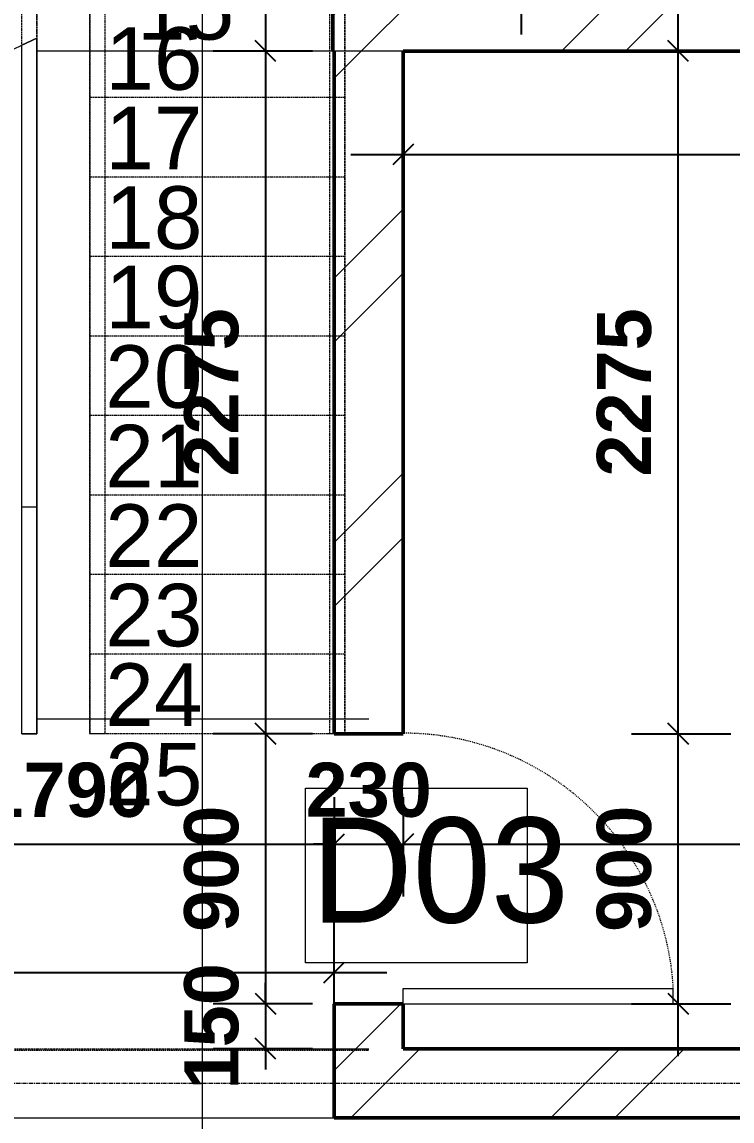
# Model space of a CAD drawing. Header units: inches. Extents: x 22 to 382261, y 22 to 371281.
# Drawn here: x 146788 to 149155, y 256340 to 260002 of the extents above; entities that cross this region are included whole.
import ezdxf

# ---------------------------------------------------------------- set-up
doc = ezdxf.new("R2010")
doc.units = ezdxf.units.IN
doc.header["$MEASUREMENT"] = 0
for name, pattern in [('Dash', [6.35, 3.175, -3.175]), ('Grid Line 1_2_', [22.225, 12.7, -3.175, 3.175, -3.175]), ('Hidden', [7.14375, 4.7625, -2.38125]), ('Overhead', [3.96875, 2.38125, -1.5875])]:
    doc.linetypes.add(name, pattern=pattern)
for name, color, linetype, lineweight in [('A-ANNO-DIMS', 211, 'Continuous', 9), ('A-AREA', 32, 'Continuous', 9), ('A-DOOR', 31, 'Continuous', 9), ('A-DOOR-HDLN', 31, 'Dash', 9), ('A-DOOR-IDEN', 31, 'Continuous', 9), ('A-FLOR', 192, 'Continuous', 9), ('A-FLOR-HRAL', 11, 'Continuous', 9), ('A-GENM', 13, 'Continuous', 9), ('A-WALL-PATT', 111, 'Continuous', 9), ('G-ANNO-SYMB', 111, 'Continuous', 9), ('I-WALL', 2, 'Continuous', 9), ('S-GRID', 1, 'Continuous', 9), ('S-STRS', 31, 'Continuous', 9), ('S-STRS-ANNO', 31, 'Continuous', 9), ('S-STRS-MBND', 31, 'Overhead', 9)]:
    doc.layers.add(name, color=color, linetype=linetype, lineweight=lineweight)
doc.styles.add('Arial', font='arial.ttf', dxfattribs={"height": 506.015625})
doc.styles.add('Arial_B_1', font='arialbd.ttf', dxfattribs={"height": 180.555556})
doc.styles.add('Tw Cen MT Condensed', font='TCCM____.TTF', dxfattribs={"height": 1.35})
doc.dimstyles.new('1', dxfattribs={"dimscale": 304.8, "dimtxt": 178.545395, "dimasz": 0.227865, "dimexe": 0.574147, "dimexo": 0.0625, "dimgap": 0.287073, "dimtad": 1, "dimdec": 0, "dimzin": 0, "dimdsep": 46, "dimtxsty": 'Arial_B_1', "dimblk1": 'OBLIQUE', "dimblk2": 'OBLIQUE', "dimsah": 1, "dimcen": 0.09, "dimdle": 0.574147, "dimazin": 0, "dimtfac": 1, "dimtdec": 4, "dimtix": 1, "dimtmove": 0, "dimatfit": 3, "dimfxl": 0.574147, "dimfxlon": 1, "dimtvp": 1, "dimtolj": 1, "dimtzin": 0, "dimarcsym": 2})
pattern_1 = [(45, (133937.6, 247897.3), (-440.033, 440.033), []), (45, (133937.6, 248564), (-440.033, 440.033), [])]

# ---------------------------------------------------------------- blocks, each defined once
blk = doc.blocks.new('M_Single-Flush - 900 by 2100-458079-01-Ground floor DIMENSION PLAN')
at = {"layer": 'A-DOOR'}
for p, q in [((450, 1015.2), (399, 1015.2)), ((399, 115), (399, 1015.2)), ((450, 115), (450, 1015.2)), ((450, 115), (399, 115))]:
    blk.add_line(p, q, dxfattribs=at)
at = {"layer": 'A-DOOR-HDLN'}
blk.add_arc((450, 115), 901.7, 93.2424, 180, dxfattribs=at)
blk = doc.blocks.new('Top Rail Type - Top Rail_Internal_-670082-01-Ground floor DIMENSION PLAN')
at = {"layer": 'A-FLOR-HRAL'}
for p, q in [((12850.8, 10489.4), (12900.8, 10489.4)), ((12850.8, 9733.2), (12850.8, 10489.4)), ((12900.8, 10489.4), (12900.8, 9733.2)), ((12900.8, 9733.2), (12850.8, 9733.2))]:
    blk.add_line(p, q, dxfattribs=at)
blk = doc.blocks.new('Top Rail Type - Top Rail_Internal_-V25-01-Ground floor DIMENSION PLAN')
at = {"layer": 'A-FLOR-HRAL', "linetype": 'Overhead'}
for p, q in [((12850.8, 12167), (12900.8, 12167)), ((12850.8, 12116.6), (12850.8, 12167)), ((12885.9, 12192), (12885.9, 12142)), ((12885.9, 12192), (13088.8, 12192)), ((12900.8, 12116.6), (12900.8, 12167)), ((13126.6, 12167), (13076.6, 12167)), ((13076.6, 12167), (13076.6, 12103.5)), ((13088.8, 12192), (13088.8, 12142)), ((13126.6, 12167), (13126.6, 12103.5)), ((12885.9, 12142), (13088.8, 12142)), ((12850.8, 12027.9), (12850.8, 12116.6)), ((12900.8, 12051.2), (12900.8, 12116.6)), ((13076.6, 12103.5), (13076.6, 9733.2)), ((13126.6, 12103.5), (13126.6, 9733.2)), ((13126.6, 9733.2), (13076.6, 9733.2))]:
    blk.add_line(p, q, dxfattribs=at)
at = {"layer": 'A-FLOR-HRAL'}
for p, q in [((12900.8, 12051.2), (12850.8, 12027.9)), ((12900.8, 9733.2), (12900.8, 12051.2)), ((12850.8, 9733.2), (12850.8, 12027.9)), ((12850.8, 9733.2), (12900.8, 9733.2))]:
    blk.add_line(p, q, dxfattribs=at)
blk = doc.blocks.new('Top Rail Type - Top Rail_Internal_-V26-01-Ground floor DIMENSION PLAN')
at = {"layer": 'A-FLOR-HRAL', "linetype": 'Overhead'}
for p, q in [((12051.6, 12941.2), (12384, 12941.2)), ((12051.6, 12762.8), (12051.6, 12941.2)), ((12384, 12941.2), (13628.7, 12941.2)), ((13628.7, 12941.2), (13925.8, 12941.2)), ((13925.8, 12941.2), (13925.8, 12778.8)), ((12101.6, 12891.2), (12384, 12891.2)), ((12101.6, 12762.8), (12101.6, 12891.2)), ((12384, 12891.2), (13628.7, 12891.2)), ((13628.7, 12891.2), (13875.8, 12891.2)), ((13875.8, 12891.2), (13875.8, 12778.8)), ((12051.6, 11655.2), (12051.6, 12762.8)), ((12101.6, 11678.5), (12101.6, 12762.8)), ((13875.8, 12778.8), (13875.8, 9733.2)), ((13925.8, 12778.8), (13925.8, 9733.2)), ((13925.8, 9733.2), (13875.8, 9733.2))]:
    blk.add_line(p, q, dxfattribs=at)
at = {"layer": 'A-FLOR-HRAL'}
for p, q in [((12101.6, 11678.5), (12051.6, 11655.2)), ((12051.6, 10606.8), (12051.6, 11655.2)), ((12101.6, 10606.8), (12101.6, 11678.5)), ((12051.6, 9733.2), (12051.6, 10606.8)), ((12101.6, 9733.2), (12101.6, 10606.8)), ((12051.6, 9733.2), (12101.6, 9733.2))]:
    blk.add_line(p, q, dxfattribs=at)
blk = doc.blocks.new('M_Passage Opening-Cased - 0915 x 2134mm 3-896287-01-Ground floor DIMENSION PLAN')
at = {"layer": 'A-GENM', "linetype": 'Overhead'}
for p, q in [((-908.2, 115), (891.8, 115)), ((-908.2, -115), (891.8, -115))]:
    blk.add_line(p, q, dxfattribs=at)
blk = doc.blocks.new('_Oblique')
at = {"color": 0, "linetype": 'ByBlock', "lineweight": -2}
blk.add_line((-0.5, -0.5), (0.5, 0.5), dxfattribs=at)
blk = doc.blocks.new('*D4524')
at = {"layer": 'A-ANNO-DIMS', "color": 0, "lineweight": -2, "transparency": 16777216}
for p, q in [((148451.7, 261210.5), (148451.7, 259960.5)), ((148295.8, 261035.5), (148626.7, 261035.5)), ((148607.7, 260135.5), (148276.7, 260135.5))]:
    blk.add_line(p, q, dxfattribs=at)
at = {"layer": 'Defpoints', "color": 0, "transparency": 16777216}
for p in [(148276.7, 261035.5), (148451.7, 260135.5), (148626.7, 260135.5)]:
    blk.add_point(p, dxfattribs=at)
at = {"layer": 'A-ANNO-DIMS', "color": 0, "lineweight": -2, "transparency": 16777216, "xscale": 69.45312499999999, "yscale": 69.45312499999999, "zscale": 69.45312499999999}
for p, rotation in [((148451.7, 261035.5), 90), ((148451.7, 260135.5), 270)]:
    blk.add_blockref('_Oblique', p, dxfattribs=dict(at, rotation=rotation))
at = {"layer": 'A-ANNO-DIMS', "color": 0, "transparency": 16777216, "insert": (148272, 260585.5), "char_height": 180.56, "width": 489.725, "attachment_point": 5, "rotation": 90, "style": 'Arial_B_1'}
blk.add_mtext('\\A1;900', dxfattribs=at)
blk = doc.blocks.new('*D4582')
at = {"layer": 'A-ANNO-DIMS', "color": 0, "lineweight": -2, "transparency": 16777216}
for p, q in [((146039.2, 257418.5), (146039.2, 257087.5)), ((147828.8, 257418.5), (147828.8, 257087.5)), ((145864.2, 257262.5), (148003.8, 257262.5))]:
    blk.add_line(p, q, dxfattribs=at)
at = {"layer": 'Defpoints', "color": 0, "transparency": 16777216}
for p in [(146039.2, 257437.5), (147828.8, 257437.5), (147828.8, 257262.5)]:
    blk.add_point(p, dxfattribs=at)
at = {"layer": 'A-ANNO-DIMS', "color": 0, "lineweight": -2, "transparency": 16777216, "xscale": 69.45312499999999, "yscale": 69.45312499999999, "zscale": 69.45312499999999, "rotation": 180}
blk.add_blockref('_Oblique', (146039.2, 257262.5), dxfattribs=at)
at = {"layer": 'A-ANNO-DIMS', "color": 0, "lineweight": -2, "transparency": 16777216, "xscale": 69.45312499999999, "yscale": 69.45312499999999, "zscale": 69.45312499999999}
blk.add_blockref('_Oblique', (147828.8, 257262.5), dxfattribs=at)
at = {"layer": 'A-ANNO-DIMS', "color": 0, "transparency": 16777216, "insert": (146934, 257442.3), "char_height": 180.56, "width": 652.966, "attachment_point": 5, "style": 'Arial_B_1'}
blk.add_mtext('\\A1;1790', dxfattribs=at)
blk = doc.blocks.new('*D4583')
at = {"layer": 'A-ANNO-DIMS', "color": 0, "lineweight": -2, "transparency": 16777216}
for p, q in [((147828.8, 257418.5), (147828.8, 257087.5)), ((148058.8, 257418.5), (148058.8, 257087.5)), ((147828.8, 257262.5), (147759.4, 257262.5)), ((147828.8, 257262.5), (148058.8, 257262.5)), ((148058.8, 257262.5), (148128.3, 257262.5))]:
    blk.add_line(p, q, dxfattribs=at)
at = {"layer": 'Defpoints', "color": 0, "transparency": 16777216}
for p in [(147828.8, 257437.5), (148058.8, 257437.5), (148058.8, 257262.5)]:
    blk.add_point(p, dxfattribs=at)
at = {"layer": 'A-ANNO-DIMS', "color": 0, "lineweight": -2, "transparency": 16777216, "xscale": 69.45312499999999, "yscale": 69.45312499999999, "zscale": 69.45312499999999}
blk.add_blockref('_Oblique', (147828.8, 257262.5), dxfattribs=at)
at = {"layer": 'A-ANNO-DIMS', "color": 0, "lineweight": -2, "transparency": 16777216, "xscale": 69.45312499999999, "yscale": 69.45312499999999, "zscale": 69.45312499999999, "rotation": 180}
blk.add_blockref('_Oblique', (148058.8, 257262.5), dxfattribs=at)
at = {"layer": 'A-ANNO-DIMS', "color": 0, "transparency": 16777216, "insert": (147943.8, 257442.2), "char_height": 180.56, "width": 489.725, "attachment_point": 5, "style": 'Arial_B_1'}
blk.add_mtext('\\A1;230', dxfattribs=at)
blk = doc.blocks.new('*D4584')
at = {"layer": 'A-ANNO-DIMS', "color": 0, "lineweight": -2, "transparency": 16777216}
for p, q in [((148058.8, 257418.5), (148058.8, 257087.5)), ((152533.8, 257418.5), (152533.8, 257087.5)), ((147883.8, 257262.5), (152708.8, 257262.5))]:
    blk.add_line(p, q, dxfattribs=at)
at = {"layer": 'Defpoints', "color": 0, "transparency": 16777216}
for p in [(148058.8, 257437.5), (152533.8, 257437.5), (152533.8, 257262.5)]:
    blk.add_point(p, dxfattribs=at)
at = {"layer": 'A-ANNO-DIMS', "color": 0, "lineweight": -2, "transparency": 16777216, "xscale": 69.45312499999999, "yscale": 69.45312499999999, "zscale": 69.45312499999999, "rotation": 180}
blk.add_blockref('_Oblique', (148058.8, 257262.5), dxfattribs=at)
at = {"layer": 'A-ANNO-DIMS', "color": 0, "lineweight": -2, "transparency": 16777216, "xscale": 69.45312499999999, "yscale": 69.45312499999999, "zscale": 69.45312499999999}
blk.add_blockref('_Oblique', (152533.8, 257262.5), dxfattribs=at)
at = {"layer": 'A-ANNO-DIMS', "color": 0, "transparency": 16777216, "insert": (150296.3, 257442.2), "char_height": 180.56, "width": 652.966, "attachment_point": 5, "style": 'Arial_B_1'}
blk.add_mtext('\\A1;4475', dxfattribs=at)
blk = doc.blocks.new('*D4589')
at = {"layer": 'A-ANNO-DIMS', "color": 0, "lineweight": -2, "transparency": 16777216}
for p, q in [((148975.4, 256555.5), (148975.4, 257805.5)), ((148819.5, 257630.5), (149150.4, 257630.5)), ((148819.5, 256730.5), (149150.4, 256730.5))]:
    blk.add_line(p, q, dxfattribs=at)
at = {"layer": 'Defpoints', "color": 0, "transparency": 16777216}
for p in [(148800.4, 257630.5), (148975.4, 257630.5), (148800.4, 256730.5)]:
    blk.add_point(p, dxfattribs=at)
at = {"layer": 'A-ANNO-DIMS', "color": 0, "lineweight": -2, "transparency": 16777216, "xscale": 69.45312499999999, "yscale": 69.45312499999999, "zscale": 69.45312499999999}
for p, rotation in [((148975.4, 257630.5), 90), ((148975.4, 256730.5), 270)]:
    blk.add_blockref('_Oblique', p, dxfattribs=dict(at, rotation=rotation))
at = {"layer": 'A-ANNO-DIMS', "color": 0, "transparency": 16777216, "insert": (148795.7, 257180.5), "char_height": 180.56, "width": 489.725, "attachment_point": 5, "rotation": 90, "style": 'Arial_B_1'}
blk.add_mtext('\\A1;900', dxfattribs=at)
blk = doc.blocks.new('*D4590')
at = {"layer": 'A-ANNO-DIMS', "color": 0, "lineweight": -2, "transparency": 16777216}
for p, q in [((148975.4, 257455.5), (148975.4, 260080.5)), ((148819.5, 259905.5), (149150.4, 259905.5)), ((148819.5, 257630.5), (149150.4, 257630.5))]:
    blk.add_line(p, q, dxfattribs=at)
at = {"layer": 'Defpoints', "color": 0, "transparency": 16777216}
for p in [(148800.4, 259905.5), (148975.4, 259905.5), (148800.4, 257630.5)]:
    blk.add_point(p, dxfattribs=at)
at = {"layer": 'A-ANNO-DIMS', "color": 0, "lineweight": -2, "transparency": 16777216, "xscale": 69.45312499999999, "yscale": 69.45312499999999, "zscale": 69.45312499999999}
for p, rotation in [((148975.4, 259905.5), 90), ((148975.4, 257630.5), 270)]:
    blk.add_blockref('_Oblique', p, dxfattribs=dict(at, rotation=rotation))
at = {"layer": 'A-ANNO-DIMS', "color": 0, "transparency": 16777216, "insert": (148795.7, 258768), "char_height": 180.56, "width": 652.966, "attachment_point": 5, "rotation": 90, "style": 'Arial_B_1'}
blk.add_mtext('\\A1;2275', dxfattribs=at)
blk = doc.blocks.new('*D4635')
at = {"layer": 'A-ANNO-DIMS', "color": 0, "lineweight": -2, "transparency": 16777216}
for p, q in [((148058.8, 259716.7), (148058.8, 259385.8)), ((152533.8, 259716.7), (152533.8, 259385.8)), ((147883.8, 259560.8), (152708.8, 259560.8))]:
    blk.add_line(p, q, dxfattribs=at)
at = {"layer": 'Defpoints', "color": 0, "transparency": 16777216}
for p in [(148058.8, 259735.8), (152533.8, 259735.8), (152533.8, 259560.8)]:
    blk.add_point(p, dxfattribs=at)
at = {"layer": 'A-ANNO-DIMS', "color": 0, "lineweight": -2, "transparency": 16777216, "xscale": 69.45312499999999, "yscale": 69.45312499999999, "zscale": 69.45312499999999, "rotation": 180}
blk.add_blockref('_Oblique', (148058.8, 259560.8), dxfattribs=at)
at = {"layer": 'A-ANNO-DIMS', "color": 0, "lineweight": -2, "transparency": 16777216, "xscale": 69.45312499999999, "yscale": 69.45312499999999, "zscale": 69.45312499999999}
blk.add_blockref('_Oblique', (152533.8, 259560.8), dxfattribs=at)
at = {"layer": 'A-ANNO-DIMS', "color": 0, "transparency": 16777216, "insert": (150296.3, 259740.5), "char_height": 180.56, "width": 652.966, "attachment_point": 5, "style": 'Arial_B_1'}
blk.add_mtext('\\A1;4475', dxfattribs=at)
blk = doc.blocks.new('*D4636')
at = {"layer": 'A-ANNO-DIMS', "color": 0, "lineweight": -2, "transparency": 16777216}
for p, q in [((147600.2, 260080.5), (147600.2, 257455.5)), ((147756.1, 259905.5), (147425.2, 259905.5)), ((147756.1, 257630.5), (147425.2, 257630.5))]:
    blk.add_line(p, q, dxfattribs=at)
at = {"layer": 'Defpoints', "color": 0, "transparency": 16777216}
for p in [(147775.2, 259905.5), (147600.2, 257630.5), (147775.2, 257630.5)]:
    blk.add_point(p, dxfattribs=at)
at = {"layer": 'A-ANNO-DIMS', "color": 0, "lineweight": -2, "transparency": 16777216, "xscale": 69.45312499999999, "yscale": 69.45312499999999, "zscale": 69.45312499999999}
for p, rotation in [((147600.2, 259905.5), 90), ((147600.2, 257630.5), 270)]:
    blk.add_blockref('_Oblique', p, dxfattribs=dict(at, rotation=rotation))
at = {"layer": 'A-ANNO-DIMS', "color": 0, "transparency": 16777216, "insert": (147420.5, 258768), "char_height": 180.56, "width": 652.966, "attachment_point": 5, "rotation": 90, "style": 'Arial_B_1'}
blk.add_mtext('\\A1;2275', dxfattribs=at)
blk = doc.blocks.new('*D4637')
at = {"layer": 'A-ANNO-DIMS', "color": 0, "lineweight": -2, "transparency": 16777216}
for p, q in [((147600.2, 257805.5), (147600.2, 256555.5)), ((147756.1, 257630.5), (147425.2, 257630.5)), ((147756.1, 256730.5), (147425.2, 256730.5))]:
    blk.add_line(p, q, dxfattribs=at)
at = {"layer": 'Defpoints', "color": 0, "transparency": 16777216}
for p in [(147775.2, 257630.5), (147600.2, 256730.5), (147775.2, 256730.5)]:
    blk.add_point(p, dxfattribs=at)
at = {"layer": 'A-ANNO-DIMS', "color": 0, "lineweight": -2, "transparency": 16777216, "xscale": 69.45312499999999, "yscale": 69.45312499999999, "zscale": 69.45312499999999}
for p, rotation in [((147600.2, 257630.5), 90), ((147600.2, 256730.5), 270)]:
    blk.add_blockref('_Oblique', p, dxfattribs=dict(at, rotation=rotation))
at = {"layer": 'A-ANNO-DIMS', "color": 0, "transparency": 16777216, "insert": (147420.4, 257180.5), "char_height": 180.56, "width": 489.725, "attachment_point": 5, "rotation": 90, "style": 'Arial_B_1'}
blk.add_mtext('\\A1;900', dxfattribs=at)
blk = doc.blocks.new('*D4638')
at = {"layer": 'A-ANNO-DIMS', "color": 0, "lineweight": -2, "transparency": 16777216}
for p, q in [((147600.2, 256730.5), (147600.2, 256799.9)), ((147756.1, 256730.5), (147425.2, 256730.5)), ((147600.2, 256730.5), (147600.2, 256580.5)), ((147756.1, 256580.5), (147425.2, 256580.5)), ((147600.2, 256580.5), (147600.2, 256511))]:
    blk.add_line(p, q, dxfattribs=at)
at = {"layer": 'Defpoints', "color": 0, "transparency": 16777216}
for p in [(147775.2, 256730.5), (147600.2, 256580.5), (147775.2, 256580.5)]:
    blk.add_point(p, dxfattribs=at)
at = {"layer": 'A-ANNO-DIMS', "color": 0, "lineweight": -2, "transparency": 16777216, "xscale": 69.45312499999999, "yscale": 69.45312499999999, "zscale": 69.45312499999999}
for p, rotation in [((147600.2, 256730.5), 270), ((147600.2, 256580.5), 90)]:
    blk.add_blockref('_Oblique', p, dxfattribs=dict(at, rotation=rotation))
at = {"layer": 'A-ANNO-DIMS', "color": 0, "transparency": 16777216, "insert": (147420.5, 256655.5), "char_height": 180.56, "width": 489.725, "attachment_point": 5, "rotation": 90, "style": 'Arial_B_1'}
blk.add_mtext('\\A1;150', dxfattribs=at)
blk = doc.blocks.new('*D4639')
at = {"layer": 'A-ANNO-DIMS', "color": 0, "lineweight": -2, "transparency": 16777216}
for p, q in [((137493.8, 256990.6), (137493.8, 256659.7)), ((147828.8, 256678.7), (147828.8, 257009.7)), ((137318.8, 256834.7), (148003.8, 256834.7))]:
    blk.add_line(p, q, dxfattribs=at)
at = {"layer": 'Defpoints', "color": 0, "transparency": 16777216}
for p in [(137493.8, 257009.7), (147828.8, 256834.7), (147828.8, 256659.7)]:
    blk.add_point(p, dxfattribs=at)
at = {"layer": 'A-ANNO-DIMS', "color": 0, "lineweight": -2, "transparency": 16777216, "xscale": 69.45312499999999, "yscale": 69.45312499999999, "zscale": 69.45312499999999, "rotation": 180}
blk.add_blockref('_Oblique', (137493.8, 256834.7), dxfattribs=at)
at = {"layer": 'A-ANNO-DIMS', "color": 0, "lineweight": -2, "transparency": 16777216, "xscale": 69.45312499999999, "yscale": 69.45312499999999, "zscale": 69.45312499999999}
blk.add_blockref('_Oblique', (147828.8, 256834.7), dxfattribs=at)
at = {"layer": 'A-ANNO-DIMS', "color": 0, "transparency": 16777216, "insert": (142661.3, 257014.3), "char_height": 180.56, "width": 816.208, "attachment_point": 5, "style": 'Arial_B_1'}
blk.add_mtext('\\A1;10335', dxfattribs=at)
blk = doc.blocks.new('M_Door Tag1 - M_Door Tag 2-910938-01-Ground floor DIMENSION PLAN')
at = {"layer": 'A-DOOR-IDEN'}
for p, q in [((-1.206, 1.536), (3.019, 1.536)), ((-1.206, -1.791), (-1.206, 1.536)), ((3.019, 1.536), (3.019, -1.791)), ((3.019, -1.791), (-1.206, -1.791))]:
    blk.add_line(p, q, dxfattribs=at)

msp = doc.modelspace()

# ---------------------------------------------------------------- hatches: boundary and pattern name
at = {"layer": 'A-WALL-PATT'}
h = msp.add_hatch(dxfattribs=at)
h.set_pattern_fill('FP_1', color=256, style=0, pattern_type=2)
h.set_pattern_definition(pattern_1)
h.paths.add_polyline_path([(147823.8, 259905.5), (149533.8, 259905.5), (149533.8, 260135.5), (147823.8, 260135.5)])
h.paths.add_polyline_path([(152763.8, 259905.5), (152763.8, 260135.5), (151033.8, 260135.5), (151033.8, 259905.5), (152533.8, 259905.5)])
h = msp.add_hatch(dxfattribs=at)
h.set_pattern_fill('FP_1', color=256, style=0, pattern_type=2)
h.set_pattern_definition(pattern_1)
h.paths.add_polyline_path([(147828.8, 256580.5), (148058.8, 256580.5), (148058.8, 256730.5), (147828.8, 256730.5)])
h.paths.add_polyline_path([(148058.8, 257630.5), (148058.8, 259905.5), (147828.8, 259905.5), (147828.8, 257630.5)])
h = msp.add_hatch(dxfattribs=at)
h.set_pattern_fill('FP_1', color=256, style=0, pattern_type=2)
h.set_pattern_definition(pattern_1)
h.paths.add_polyline_path([(151733.8, 256350.5), (152533.8, 256350.5), (152533.8, 256580.5), (147828.8, 256580.5), (147828.8, 256350.5), (150947.4, 256350.5)])

# ---------------------------------------------------------------- linework, layer by layer
at = {"layer": 'A-AREA'}
for p, q in [((146838.8, 257680.5), (147828.8, 257680.5)), ((147828.8, 257680.5), (147943.8, 257680.5)), ((147373.8, 256580.5), (147828.8, 256580.5)), ((147828.8, 256580.5), (147943.8, 256580.5))]:
    msp.add_line(p, q, dxfattribs=at)
at = {"layer": 'A-AREA', "linetype": 'Hidden'}
for p, q in [((146028.8, 256575.5), (147828.8, 256575.5)), ((147828.8, 256575.5), (147943.8, 256575.5))]:
    msp.add_line(p, q, dxfattribs=at)
at = {"layer": 'A-FLOR'}
for p, q in [((147823.8, 259905.5), (146838.8, 259905.5)), ((148058.8, 259905.5), (147828.8, 259905.5)), ((146028.8, 256350.5), (147828.8, 256350.5))]:
    msp.add_line(p, q, dxfattribs=at)
at = {"layer": 'G-ANNO-SYMB'}
msp.add_line((147388.6, 261896.9), (147388.6, 240684), dxfattribs=at)
at = {"layer": 'I-WALL', "lineweight": 50}
for p, q in [((147823.8, 260135.5), (147823.8, 259905.5)), ((147823.8, 259905.5), (147828.8, 259905.5)), ((147828.8, 259905.5), (147828.8, 257630.5)), ((148058.8, 257630.5), (148058.8, 259905.5)), ((148058.8, 259905.5), (149533.8, 259905.5)), ((147828.8, 257630.5), (148058.8, 257630.5)), ((148058.8, 256730.5), (147828.8, 256730.5)), ((147828.8, 256350.5), (147828.8, 256730.5)), ((148058.8, 256580.5), (148058.8, 256730.5)), ((152533.8, 256580.5), (148058.8, 256580.5)), ((147828.8, 256350.5), (151733.8, 256350.5))]:
    msp.add_line(p, q, dxfattribs=at)
at = {"layer": 'I-WALL'}
msp.add_line((147828.8, 256730.5), (147828.8, 256730.5), dxfattribs=at)
at = {"layer": 'S-GRID', "linetype": 'Grid Line 1_2_'}
msp.add_line((120853.8, 256465.5), (159119.4, 256465.5), dxfattribs=at)
at = {"layer": 'S-STRS'}
for p, q in [((146838.8, 259750.5), (146838.8, 259948.6)), ((146838.8, 259485.5), (146838.8, 259750.5)), ((146838.8, 259220.5), (146838.8, 259485.5)), ((146838.8, 258955.5), (146838.8, 259220.5)), ((146838.8, 258690.5), (146838.8, 258955.5)), ((146838.8, 258425.5), (146838.8, 258690.5)), ((146838.8, 258160.5), (146838.8, 258425.5)), ((146838.8, 257895.5), (146838.8, 258160.5)), ((146838.8, 257630.5), (146838.8, 257895.5))]:
    msp.add_line(p, q, dxfattribs=at)
at = {"layer": 'S-STRS-MBND'}
for p, q in [((147863.8, 260838.8), (147863.8, 257630.5)), ((146838.8, 259948.6), (146838.8, 260038.8)), ((147013.8, 260038.8), (147013.8, 257630.5)), ((147863.8, 259750.5), (147013.8, 259750.5)), ((147863.8, 259750.5), (147013.8, 259750.5)), ((147863.8, 259485.5), (147013.8, 259485.5)), ((147863.8, 259485.5), (147013.8, 259485.5)), ((147863.8, 259220.5), (147013.8, 259220.5)), ((147863.8, 259220.5), (147013.8, 259220.5)), ((147863.8, 258955.5), (147013.8, 258955.5)), ((147863.8, 258955.5), (147013.8, 258955.5)), ((147863.8, 258690.5), (147013.8, 258690.5)), ((147863.8, 258690.5), (147013.8, 258690.5)), ((147863.8, 258425.5), (147013.8, 258425.5)), ((147863.8, 258425.5), (147013.8, 258425.5)), ((147863.8, 258160.5), (147013.8, 258160.5)), ((147863.8, 258160.5), (147013.8, 258160.5)), ((147863.8, 257895.5), (147013.8, 257895.5)), ((147863.8, 257895.5), (147013.8, 257895.5)), ((147863.8, 257630.5), (147013.8, 257630.5))]:
    msp.add_line(p, q, dxfattribs=at)
at = {"layer": 'S-STRS-MBND', "linetype": 'Continuous'}
msp.add_line((146838.8, 259948.6), (146612.1, 259842.9), dxfattribs=at)

# ---------------------------------------------------------------- block references
at = {"layer": 'A-DOOR-HDLN', "rotation": 270}
msp.add_blockref('M_Single-Flush - 900 by 2100-458079-01-Ground floor DIMENSION PLAN', (147943.8, 257180.5), dxfattribs=at)
at = {"layer": 'A-DOOR-IDEN', "xscale": 174.9999999999999, "yscale": 174.9999999999999, "zscale": 174.9999999999999}
msp.add_blockref('M_Door Tag1 - M_Door Tag 2-910938-01-Ground floor DIMENSION PLAN', (147943.8, 257180.5), dxfattribs=at)
at = {"layer": 'A-FLOR-HRAL'}
for name in ['Top Rail Type - Top Rail_Internal_-V26-01-Ground floor DIMENSION PLAN', 'Top Rail Type - Top Rail_Internal_-V25-01-Ground floor DIMENSION PLAN', 'Top Rail Type - Top Rail_Internal_-670082-01-Ground floor DIMENSION PLAN']:
    msp.add_blockref(name, (133937.6, 247897.3), dxfattribs=at)
at = {"layer": 'A-GENM', "linetype": 'Overhead'}
msp.add_blockref('M_Passage Opening-Cased - 0915 x 2134mm 3-896287-01-Ground floor DIMENSION PLAN', (146937, 256465.5), dxfattribs=at)

# ---------------------------------------------------------------- texts
at = {"layer": 'A-DOOR-IDEN', "insert": (147752.5, 257351), "char_height": 350, "width": 785.654, "attachment_point": 1, "style": 'Tw Cen MT Condensed'}
msp.add_mtext('D03', dxfattribs=at)
at = {"layer": 'S-STRS-ANNO', "char_height": 208.36, "width": 384.607, "attachment_point": 1, "line_spacing_factor": 0.941778, "style": 'Arial'}
for s, insert in [('15', (147171.8, 260152)), ('16', (147066.1, 259984.9)), ('17', (147066.1, 259719.9)), ('18', (147066.1, 259454.9)), ('19', (147066.1, 259189.9)), ('20', (147066.1, 258924.9)), ('21', (147066.1, 258659.9)), ('22', (147066.1, 258394.9)), ('23', (147066.1, 258129.9)), ('24', (147066.1, 257864.9)), ('25', (147066.1, 257599.9))]:
    msp.add_mtext(s, dxfattribs=dict(at, insert=insert))

# ---------------------------------------------------------------- dimensions: what is measured, and where the dimension line sits
at = {"layer": 'A-ANNO-DIMS'}
for base, p1, p2, override, picture, middle in [((148451.7, 260135.5), (148276.7, 261035.5), (148626.7, 260135.5), {"dimpost": '<>', "dimfxl": 965.660396}, '*D4524', (148272, 260585.5)), ((147600.2, 257630.5), (147775.2, 259905.5), (147775.2, 257630.5), {"dimpost": '<>', "dimfxl": 2275}, '*D4636', (147420.5, 258768)), ((148975.4, 259905.5), (148800.4, 257630.5), (148800.4, 259905.5), {"dimpost": '<>', "dimfxl": 2275}, '*D4590', (148795.7, 258768)), ((147600.2, 256730.5), (147775.2, 257630.5), (147775.2, 256730.5), {"dimpost": '<>', "dimfxl": 900}, '*D4637', (147420.4, 257180.5)), ((148975.4, 257630.5), (148800.4, 256730.5), (148800.4, 257630.5), {"dimpost": '<>', "dimfxl": 900}, '*D4589', (148795.7, 257180.5)), ((147600.2, 256580.5), (147775.2, 256730.5), (147775.2, 256580.5), {"dimpost": '<>', "dimfxl": 150}, '*D4638', (147420.5, 256655.5))]:
    dim = msp.add_linear_dim(base=base, p1=p1, p2=p2, angle=90, dimstyle='1', override=override, dxfattribs=at)
    dim.commit()
    dim.dimension.update_dxf_attribs({"geometry": picture, "text_midpoint": middle})
for base, p1, p2, override, picture, middle in [((152533.8, 259560.8), (148058.8, 259735.8), (152533.8, 259735.8), {"dimpost": '<>', "dimfxl": 4475}, '*D4635', (150296.3, 259740.5)), ((147828.8, 257262.5), (146039.2, 257437.5), (147828.8, 257437.5), {"dimpost": '<>', "dimfxl": 1789.6}, '*D4582', (146934, 257442.3)), ((148058.8, 257262.5), (147828.8, 257437.5), (148058.8, 257437.5), {"dimpost": '<>', "dimfxl": 230}, '*D4583', (147943.8, 257442.2)), ((152533.8, 257262.5), (148058.8, 257437.5), (152533.8, 257437.5), {"dimpost": '<>', "dimfxl": 4475}, '*D4584', (150296.3, 257442.2)), ((147828.8, 256834.7), (137493.8, 257009.7), (147828.8, 256659.7), {"dimpost": '<>', "dimfxl": 10340.924765}, '*D4639', (142661.3, 257014.3))]:
    dim = msp.add_linear_dim(base=base, p1=p1, p2=p2, dimstyle='1', override=override, dxfattribs=at)
    dim.commit()
    dim.dimension.update_dxf_attribs({"geometry": picture, "text_midpoint": middle})

doc.saveas('drawing.dxf')
